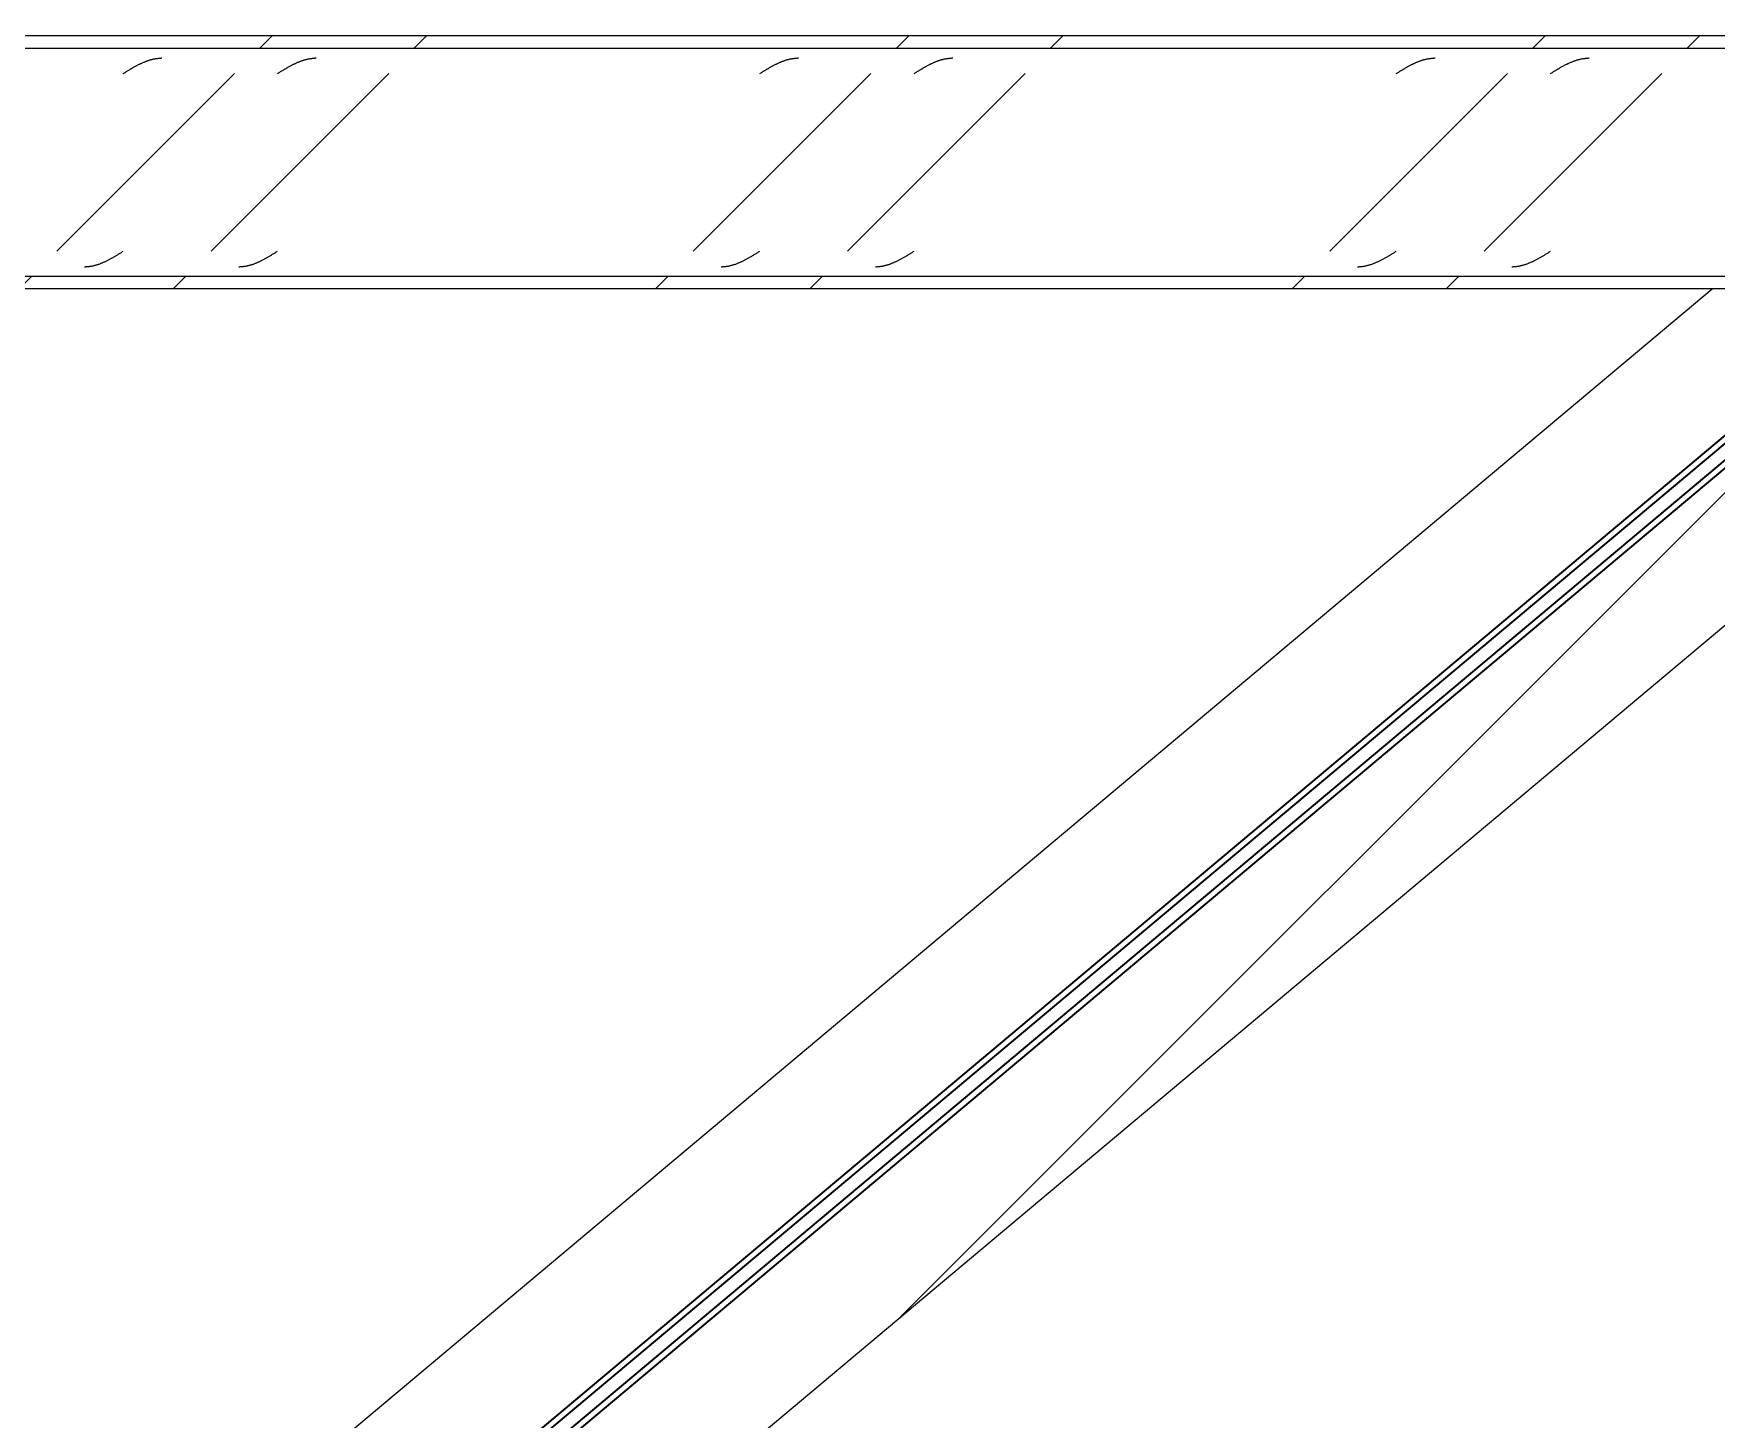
# Model space of a CAD drawing. Header units: centimetres. Extents: x -6741 to 14818, y -293 to 1595.
# Drawn here: x 814.4 to 947.4, y 269.5 to 379 of the extents above; entities that cross this region are included whole.
import ezdxf

# ---------------------------------------------------------------- set-up
doc = ezdxf.new("R2010")
doc.units = ezdxf.units.CM
doc.layers.add('S-BEAM', color=7, linetype='Continuous', lineweight=9)
pattern_1 = [(45, (152.695, 0), (-25.14472, 25.14472), []), (45, (152.695, 38.1), (-25.14472, 25.14472), [])]

# ---------------------------------------------------------------- blocks, each defined once
blk = doc.blocks.new('FP_11-Elevación Eje 7')
at = {"layer": 'S-BEAM', "color": 9, "true_color": 0xc0c0c0}
for p, q in [((-6633.67, 361.6), (-6633.62, 361.63)), ((-6633.62, 361.63), (-6633.57, 361.66)), ((-6633.57, 361.66), (-6633.52, 361.69)), ((-6633.52, 361.69), (-6633.48, 361.72)), ((-6633.48, 361.72), (-6633.43, 361.75)), ((-6633.43, 361.75), (-6633.38, 361.78)), ((-6633.38, 361.78), (-6633.33, 361.81)), ((-6633.33, 361.81), (-6633.28, 361.84)), ((-6621.48, 361.6), (-6621.43, 361.63)), ((-6621.43, 361.63), (-6621.38, 361.66)), ((-6621.38, 361.66), (-6621.34, 361.69)), ((-6621.34, 361.69), (-6621.29, 361.72)), ((-6621.29, 361.72), (-6621.24, 361.75)), ((-6621.24, 361.75), (-6621.19, 361.78)), ((-6621.19, 361.78), (-6621.14, 361.81)), ((-6621.14, 361.81), (-6621.09, 361.84)), ((-6583.38, 361.6), (-6583.33, 361.63)), ((-6583.33, 361.63), (-6583.28, 361.66)), ((-6583.28, 361.66), (-6583.24, 361.69)), ((-6583.24, 361.69), (-6583.19, 361.72)), ((-6583.19, 361.72), (-6583.14, 361.75)), ((-6583.14, 361.75), (-6583.09, 361.78)), ((-6583.09, 361.78), (-6583.04, 361.81)), ((-6583.04, 361.81), (-6582.99, 361.84)), ((-6571.19, 361.6), (-6571.14, 361.63)), ((-6571.14, 361.63), (-6571.09, 361.66)), ((-6571.09, 361.66), (-6571.05, 361.69)), ((-6571.05, 361.69), (-6571, 361.72)), ((-6571, 361.72), (-6570.95, 361.75)), ((-6570.95, 361.75), (-6570.9, 361.78)), ((-6570.9, 361.78), (-6570.85, 361.81)), ((-6570.85, 361.81), (-6570.8, 361.84)), ((-6533.09, 361.6), (-6533.04, 361.63)), ((-6533.04, 361.63), (-6532.99, 361.66)), ((-6532.99, 361.66), (-6532.95, 361.69)), ((-6532.95, 361.69), (-6532.9, 361.72)), ((-6532.9, 361.72), (-6532.85, 361.75)), ((-6532.85, 361.75), (-6532.8, 361.78)), ((-6532.8, 361.78), (-6532.75, 361.81)), ((-6532.75, 361.81), (-6532.7, 361.84)), ((-6520.9, 361.6), (-6520.85, 361.63)), ((-6520.85, 361.63), (-6520.81, 361.66)), ((-6520.81, 361.66), (-6520.76, 361.69)), ((-6520.76, 361.69), (-6520.71, 361.72)), ((-6520.71, 361.72), (-6520.66, 361.75)), ((-6520.66, 361.75), (-6520.61, 361.78)), ((-6520.61, 361.78), (-6520.56, 361.81)), ((-6520.56, 361.81), (-6520.51, 361.84)), ((-6636.34, 360.61), (-6636.29, 360.61)), ((-6636.29, 360.61), (-6636.25, 360.61)), ((-6636.25, 360.61), (-6636.2, 360.62)), ((-6636.2, 360.62), (-6636.15, 360.62)), ((-6636.15, 360.62), (-6636.1, 360.62)), ((-6636.1, 360.62), (-6636.05, 360.63)), ((-6636.05, 360.63), (-6636, 360.63)), ((-6636, 360.63), (-6635.95, 360.64)), ((-6635.95, 360.64), (-6635.91, 360.65)), ((-6635.91, 360.65), (-6635.86, 360.65)), ((-6635.86, 360.65), (-6635.81, 360.66)), ((-6635.81, 360.66), (-6635.76, 360.67)), ((-6635.76, 360.67), (-6635.71, 360.68)), ((-6635.71, 360.68), (-6635.66, 360.69)), ((-6635.66, 360.69), (-6635.61, 360.7)), ((-6635.61, 360.7), (-6635.57, 360.72)), ((-6635.57, 360.72), (-6635.52, 360.73)), ((-6635.52, 360.73), (-6635.47, 360.74)), ((-6635.47, 360.74), (-6635.42, 360.76)), ((-6635.42, 360.76), (-6635.37, 360.77)), ((-6635.37, 360.77), (-6635.32, 360.79)), ((-6635.32, 360.79), (-6635.27, 360.8)), ((-6635.27, 360.8), (-6635.23, 360.82)), ((-6635.23, 360.82), (-6635.18, 360.83)), ((-6635.18, 360.83), (-6635.13, 360.85)), ((-6635.13, 360.85), (-6635.08, 360.87)), ((-6635.08, 360.87), (-6635.03, 360.89)), ((-6635.03, 360.89), (-6634.98, 360.91)), ((-6634.98, 360.91), (-6634.93, 360.93)), ((-6634.93, 360.93), (-6634.89, 360.95)), ((-6634.89, 360.95), (-6634.84, 360.97)), ((-6634.84, 360.97), (-6634.79, 360.99)), ((-6634.79, 360.99), (-6634.74, 361.01)), ((-6634.74, 361.01), (-6634.69, 361.04)), ((-6634.69, 361.04), (-6634.64, 361.06)), ((-6634.64, 361.06), (-6634.59, 361.08)), ((-6634.59, 361.08), (-6634.55, 361.11)), ((-6634.55, 361.11), (-6634.5, 361.13)), ((-6634.5, 361.13), (-6634.45, 361.16)), ((-6634.45, 361.16), (-6634.4, 361.18)), ((-6634.4, 361.18), (-6634.35, 361.21)), ((-6634.35, 361.21), (-6634.3, 361.23)), ((-6634.3, 361.23), (-6634.25, 361.26)), ((-6634.25, 361.26), (-6634.21, 361.29)), ((-6634.21, 361.29), (-6634.16, 361.31)), ((-6634.16, 361.31), (-6634.11, 361.34)), ((-6634.11, 361.34), (-6634.06, 361.37)), ((-6634.06, 361.37), (-6634.01, 361.4)), ((-6634.01, 361.4), (-6633.96, 361.42)), ((-6633.96, 361.42), (-6633.91, 361.45)), ((-6633.91, 361.45), (-6633.87, 361.48)), ((-6633.87, 361.48), (-6633.82, 361.51)), ((-6633.82, 361.51), (-6633.77, 361.54)), ((-6633.77, 361.54), (-6633.72, 361.57)), ((-6633.72, 361.57), (-6633.67, 361.6)), ((-6624.15, 360.61), (-6624.11, 360.61)), ((-6624.11, 360.61), (-6624.06, 360.61)), ((-6624.06, 360.61), (-6624.01, 360.62)), ((-6624.01, 360.62), (-6623.96, 360.62)), ((-6623.96, 360.62), (-6623.91, 360.62)), ((-6623.91, 360.62), (-6623.86, 360.63)), ((-6623.86, 360.63), (-6623.81, 360.63)), ((-6623.81, 360.63), (-6623.77, 360.64)), ((-6623.77, 360.64), (-6623.72, 360.65)), ((-6623.72, 360.65), (-6623.67, 360.65)), ((-6623.67, 360.65), (-6623.62, 360.66)), ((-6623.62, 360.66), (-6623.57, 360.67)), ((-6623.57, 360.67), (-6623.52, 360.68)), ((-6623.52, 360.68), (-6623.47, 360.69)), ((-6623.47, 360.69), (-6623.43, 360.7)), ((-6623.43, 360.7), (-6623.38, 360.72)), ((-6623.38, 360.72), (-6623.33, 360.73)), ((-6623.33, 360.73), (-6623.28, 360.74)), ((-6623.28, 360.74), (-6623.23, 360.76)), ((-6623.23, 360.76), (-6623.18, 360.77)), ((-6623.18, 360.77), (-6623.13, 360.79)), ((-6623.13, 360.79), (-6623.08, 360.8)), ((-6623.08, 360.8), (-6623.04, 360.82)), ((-6623.04, 360.82), (-6622.99, 360.83)), ((-6622.99, 360.83), (-6622.94, 360.85)), ((-6622.94, 360.85), (-6622.89, 360.87)), ((-6622.89, 360.87), (-6622.84, 360.89)), ((-6622.84, 360.89), (-6622.79, 360.91)), ((-6622.79, 360.91), (-6622.74, 360.93)), ((-6622.74, 360.93), (-6622.7, 360.95)), ((-6622.7, 360.95), (-6622.65, 360.97)), ((-6622.65, 360.97), (-6622.6, 360.99)), ((-6622.6, 360.99), (-6622.55, 361.01)), ((-6622.55, 361.01), (-6622.5, 361.04)), ((-6622.5, 361.04), (-6622.45, 361.06)), ((-6622.45, 361.06), (-6622.4, 361.08)), ((-6622.4, 361.08), (-6622.36, 361.11)), ((-6622.36, 361.11), (-6622.31, 361.13)), ((-6622.31, 361.13), (-6622.26, 361.16)), ((-6622.26, 361.16), (-6622.21, 361.18)), ((-6622.21, 361.18), (-6622.16, 361.21)), ((-6622.16, 361.21), (-6622.11, 361.23)), ((-6622.11, 361.23), (-6622.06, 361.26)), ((-6622.06, 361.26), (-6622.02, 361.29)), ((-6622.02, 361.29), (-6621.97, 361.31)), ((-6621.97, 361.31), (-6621.92, 361.34)), ((-6621.92, 361.34), (-6621.87, 361.37)), ((-6621.87, 361.37), (-6621.82, 361.4)), ((-6621.82, 361.4), (-6621.77, 361.42)), ((-6621.77, 361.42), (-6621.72, 361.45)), ((-6621.72, 361.45), (-6621.68, 361.48)), ((-6621.68, 361.48), (-6621.63, 361.51)), ((-6621.63, 361.51), (-6621.58, 361.54)), ((-6621.58, 361.54), (-6621.53, 361.57)), ((-6621.53, 361.57), (-6621.48, 361.6)), ((-6586.05, 360.61), (-6586.01, 360.61)), ((-6586.01, 360.61), (-6585.96, 360.61)), ((-6585.96, 360.61), (-6585.91, 360.62)), ((-6585.91, 360.62), (-6585.86, 360.62)), ((-6585.86, 360.62), (-6585.81, 360.62)), ((-6585.81, 360.62), (-6585.76, 360.63)), ((-6585.76, 360.63), (-6585.71, 360.63)), ((-6585.71, 360.63), (-6585.67, 360.64)), ((-6585.67, 360.64), (-6585.62, 360.65)), ((-6585.62, 360.65), (-6585.57, 360.65)), ((-6585.57, 360.65), (-6585.52, 360.66)), ((-6585.52, 360.66), (-6585.47, 360.67)), ((-6585.47, 360.67), (-6585.42, 360.68)), ((-6585.42, 360.68), (-6585.37, 360.69)), ((-6585.37, 360.69), (-6585.33, 360.7)), ((-6585.33, 360.7), (-6585.28, 360.72)), ((-6585.28, 360.72), (-6585.23, 360.73)), ((-6585.23, 360.73), (-6585.18, 360.74)), ((-6585.18, 360.74), (-6585.13, 360.76)), ((-6585.13, 360.76), (-6585.08, 360.77)), ((-6585.08, 360.77), (-6585.03, 360.79)), ((-6585.03, 360.79), (-6584.98, 360.8)), ((-6584.98, 360.8), (-6584.94, 360.82)), ((-6584.94, 360.82), (-6584.89, 360.83)), ((-6584.89, 360.83), (-6584.84, 360.85)), ((-6584.84, 360.85), (-6584.79, 360.87)), ((-6584.79, 360.87), (-6584.74, 360.89)), ((-6584.74, 360.89), (-6584.69, 360.91)), ((-6584.69, 360.91), (-6584.64, 360.93)), ((-6584.64, 360.93), (-6584.6, 360.95)), ((-6584.6, 360.95), (-6584.55, 360.97)), ((-6584.55, 360.97), (-6584.5, 360.99)), ((-6584.5, 360.99), (-6584.45, 361.01)), ((-6584.45, 361.01), (-6584.4, 361.04)), ((-6584.4, 361.04), (-6584.35, 361.06)), ((-6584.35, 361.06), (-6584.3, 361.08)), ((-6584.3, 361.08), (-6584.26, 361.11)), ((-6584.26, 361.11), (-6584.21, 361.13)), ((-6584.21, 361.13), (-6584.16, 361.16)), ((-6584.16, 361.16), (-6584.11, 361.18)), ((-6584.11, 361.18), (-6584.06, 361.21)), ((-6584.06, 361.21), (-6584.01, 361.23)), ((-6584.01, 361.23), (-6583.96, 361.26)), ((-6583.96, 361.26), (-6583.92, 361.29)), ((-6583.92, 361.29), (-6583.87, 361.31)), ((-6583.87, 361.31), (-6583.82, 361.34)), ((-6583.82, 361.34), (-6583.77, 361.37)), ((-6583.77, 361.37), (-6583.72, 361.4)), ((-6583.72, 361.4), (-6583.67, 361.42)), ((-6583.67, 361.42), (-6583.62, 361.45)), ((-6583.62, 361.45), (-6583.58, 361.48)), ((-6583.58, 361.48), (-6583.53, 361.51)), ((-6583.53, 361.51), (-6583.48, 361.54)), ((-6583.48, 361.54), (-6583.43, 361.57)), ((-6583.43, 361.57), (-6583.38, 361.6)), ((-6573.86, 360.61), (-6573.82, 360.61)), ((-6573.82, 360.61), (-6573.77, 360.61)), ((-6573.77, 360.61), (-6573.72, 360.62)), ((-6573.72, 360.62), (-6573.67, 360.62)), ((-6573.67, 360.62), (-6573.62, 360.62)), ((-6573.62, 360.62), (-6573.57, 360.63)), ((-6573.57, 360.63), (-6573.52, 360.63)), ((-6573.52, 360.63), (-6573.48, 360.64)), ((-6573.48, 360.64), (-6573.43, 360.65)), ((-6573.43, 360.65), (-6573.38, 360.65)), ((-6573.38, 360.65), (-6573.33, 360.66)), ((-6573.33, 360.66), (-6573.28, 360.67)), ((-6573.28, 360.67), (-6573.23, 360.68)), ((-6573.23, 360.68), (-6573.18, 360.69)), ((-6573.18, 360.69), (-6573.14, 360.7)), ((-6573.14, 360.7), (-6573.09, 360.72)), ((-6573.09, 360.72), (-6573.04, 360.73)), ((-6573.04, 360.73), (-6572.99, 360.74)), ((-6572.99, 360.74), (-6572.94, 360.76)), ((-6572.94, 360.76), (-6572.89, 360.77)), ((-6572.89, 360.77), (-6572.84, 360.79)), ((-6572.84, 360.79), (-6572.8, 360.8)), ((-6572.8, 360.8), (-6572.75, 360.82)), ((-6572.75, 360.82), (-6572.7, 360.83)), ((-6572.7, 360.83), (-6572.65, 360.85)), ((-6572.65, 360.85), (-6572.6, 360.87)), ((-6572.6, 360.87), (-6572.55, 360.89)), ((-6572.55, 360.89), (-6572.5, 360.91)), ((-6572.5, 360.91), (-6572.46, 360.93)), ((-6572.46, 360.93), (-6572.41, 360.95)), ((-6572.41, 360.95), (-6572.36, 360.97)), ((-6572.36, 360.97), (-6572.31, 360.99)), ((-6572.31, 360.99), (-6572.26, 361.01)), ((-6572.26, 361.01), (-6572.21, 361.04)), ((-6572.21, 361.04), (-6572.16, 361.06)), ((-6572.16, 361.06), (-6572.12, 361.08)), ((-6572.12, 361.08), (-6572.07, 361.11)), ((-6572.07, 361.11), (-6572.02, 361.13)), ((-6572.02, 361.13), (-6571.97, 361.16)), ((-6571.97, 361.16), (-6571.92, 361.18)), ((-6571.92, 361.18), (-6571.87, 361.21)), ((-6571.87, 361.21), (-6571.82, 361.23)), ((-6571.82, 361.23), (-6571.77, 361.26)), ((-6571.77, 361.26), (-6571.73, 361.29)), ((-6571.73, 361.29), (-6571.68, 361.31)), ((-6571.68, 361.31), (-6571.63, 361.34)), ((-6571.63, 361.34), (-6571.58, 361.37)), ((-6571.58, 361.37), (-6571.53, 361.4)), ((-6571.53, 361.4), (-6571.48, 361.42)), ((-6571.48, 361.42), (-6571.43, 361.45)), ((-6571.43, 361.45), (-6571.39, 361.48)), ((-6571.39, 361.48), (-6571.34, 361.51)), ((-6571.34, 361.51), (-6571.29, 361.54)), ((-6571.29, 361.54), (-6571.24, 361.57)), ((-6571.24, 361.57), (-6571.19, 361.6)), ((-6535.76, 360.61), (-6535.72, 360.61)), ((-6535.72, 360.61), (-6535.67, 360.61)), ((-6535.67, 360.61), (-6535.62, 360.62)), ((-6535.62, 360.62), (-6535.57, 360.62)), ((-6535.57, 360.62), (-6535.52, 360.62)), ((-6535.52, 360.62), (-6535.47, 360.63)), ((-6535.47, 360.63), (-6535.42, 360.63)), ((-6535.42, 360.63), (-6535.38, 360.64)), ((-6535.38, 360.64), (-6535.33, 360.65)), ((-6535.33, 360.65), (-6535.28, 360.65)), ((-6535.28, 360.65), (-6535.23, 360.66)), ((-6535.23, 360.66), (-6535.18, 360.67)), ((-6535.18, 360.67), (-6535.13, 360.68)), ((-6535.13, 360.68), (-6535.08, 360.69)), ((-6535.08, 360.69), (-6535.04, 360.7)), ((-6535.04, 360.7), (-6534.99, 360.72)), ((-6534.99, 360.72), (-6534.94, 360.73)), ((-6534.94, 360.73), (-6534.89, 360.74)), ((-6534.89, 360.74), (-6534.84, 360.76)), ((-6534.84, 360.76), (-6534.79, 360.77)), ((-6534.79, 360.77), (-6534.74, 360.79)), ((-6534.74, 360.79), (-6534.7, 360.8)), ((-6534.7, 360.8), (-6534.65, 360.82)), ((-6534.65, 360.82), (-6534.6, 360.83)), ((-6534.6, 360.83), (-6534.55, 360.85)), ((-6534.55, 360.85), (-6534.5, 360.87)), ((-6534.5, 360.87), (-6534.45, 360.89)), ((-6534.45, 360.89), (-6534.4, 360.91)), ((-6534.4, 360.91), (-6534.36, 360.93)), ((-6534.36, 360.93), (-6534.31, 360.95)), ((-6534.31, 360.95), (-6534.26, 360.97)), ((-6534.26, 360.97), (-6534.21, 360.99)), ((-6534.21, 360.99), (-6534.16, 361.01)), ((-6534.16, 361.01), (-6534.11, 361.04)), ((-6534.11, 361.04), (-6534.06, 361.06)), ((-6534.06, 361.06), (-6534.02, 361.08)), ((-6534.02, 361.08), (-6533.97, 361.11)), ((-6533.97, 361.11), (-6533.92, 361.13)), ((-6533.92, 361.13), (-6533.87, 361.16)), ((-6533.87, 361.16), (-6533.82, 361.18)), ((-6533.82, 361.18), (-6533.77, 361.21)), ((-6533.77, 361.21), (-6533.72, 361.23)), ((-6533.72, 361.23), (-6533.67, 361.26)), ((-6533.67, 361.26), (-6533.63, 361.29)), ((-6533.63, 361.29), (-6533.58, 361.31)), ((-6533.58, 361.31), (-6533.53, 361.34)), ((-6533.53, 361.34), (-6533.48, 361.37)), ((-6533.48, 361.37), (-6533.43, 361.4)), ((-6533.43, 361.4), (-6533.38, 361.42)), ((-6533.38, 361.42), (-6533.33, 361.45)), ((-6533.33, 361.45), (-6533.29, 361.48)), ((-6533.29, 361.48), (-6533.24, 361.51)), ((-6533.24, 361.51), (-6533.19, 361.54)), ((-6533.19, 361.54), (-6533.14, 361.57)), ((-6533.14, 361.57), (-6533.09, 361.6)), ((-6523.58, 360.61), (-6523.53, 360.61)), ((-6523.53, 360.61), (-6523.48, 360.61)), ((-6523.48, 360.61), (-6523.43, 360.62)), ((-6523.43, 360.62), (-6523.38, 360.62)), ((-6523.38, 360.62), (-6523.33, 360.62)), ((-6523.33, 360.62), (-6523.28, 360.63)), ((-6523.28, 360.63), (-6523.23, 360.63)), ((-6523.23, 360.63), (-6523.19, 360.64)), ((-6523.19, 360.64), (-6523.14, 360.65)), ((-6523.14, 360.65), (-6523.09, 360.65)), ((-6523.09, 360.65), (-6523.04, 360.66)), ((-6523.04, 360.66), (-6522.99, 360.67)), ((-6522.99, 360.67), (-6522.94, 360.68)), ((-6522.94, 360.68), (-6522.89, 360.69)), ((-6522.89, 360.69), (-6522.85, 360.7)), ((-6522.85, 360.7), (-6522.8, 360.72)), ((-6522.8, 360.72), (-6522.75, 360.73)), ((-6522.75, 360.73), (-6522.7, 360.74)), ((-6522.7, 360.74), (-6522.65, 360.76)), ((-6522.65, 360.76), (-6522.6, 360.77)), ((-6522.6, 360.77), (-6522.55, 360.79)), ((-6522.55, 360.79), (-6522.51, 360.8)), ((-6522.51, 360.8), (-6522.46, 360.82)), ((-6522.46, 360.82), (-6522.41, 360.83)), ((-6522.41, 360.83), (-6522.36, 360.85)), ((-6522.36, 360.85), (-6522.31, 360.87)), ((-6522.31, 360.87), (-6522.26, 360.89)), ((-6522.26, 360.89), (-6522.21, 360.91)), ((-6522.21, 360.91), (-6522.17, 360.93)), ((-6522.17, 360.93), (-6522.12, 360.95)), ((-6522.12, 360.95), (-6522.07, 360.97)), ((-6522.07, 360.97), (-6522.02, 360.99)), ((-6522.02, 360.99), (-6521.97, 361.01)), ((-6521.97, 361.01), (-6521.92, 361.04)), ((-6521.92, 361.04), (-6521.87, 361.06)), ((-6521.87, 361.06), (-6521.83, 361.08)), ((-6521.83, 361.08), (-6521.78, 361.11)), ((-6521.78, 361.11), (-6521.73, 361.13)), ((-6521.73, 361.13), (-6521.68, 361.16)), ((-6521.68, 361.16), (-6521.63, 361.18)), ((-6521.63, 361.18), (-6521.58, 361.21)), ((-6521.58, 361.21), (-6521.53, 361.23)), ((-6521.53, 361.23), (-6521.49, 361.26)), ((-6521.49, 361.26), (-6521.44, 361.29)), ((-6521.44, 361.29), (-6521.39, 361.31)), ((-6521.39, 361.31), (-6521.34, 361.34)), ((-6521.34, 361.34), (-6521.29, 361.37)), ((-6521.29, 361.37), (-6521.24, 361.4)), ((-6521.24, 361.4), (-6521.19, 361.42)), ((-6521.19, 361.42), (-6521.15, 361.45)), ((-6521.15, 361.45), (-6521.1, 361.48)), ((-6521.1, 361.48), (-6521.05, 361.51)), ((-6521.05, 361.51), (-6521, 361.54)), ((-6521, 361.54), (-6520.95, 361.57)), ((-6520.95, 361.57), (-6520.9, 361.6))]:
    blk.add_line(p, q, dxfattribs=at)
blk = doc.blocks.new('FP_12-Elevación Eje 7')
at = {"layer": 'S-BEAM', "color": 9, "true_color": 0xc0c0c0}
for p, q in [((-6632.7, 376.24), (-6632.65, 376.26)), ((-6632.65, 376.26), (-6632.6, 376.29)), ((-6632.6, 376.29), (-6632.55, 376.32)), ((-6632.55, 376.32), (-6632.5, 376.35)), ((-6632.5, 376.35), (-6632.46, 376.38)), ((-6632.46, 376.38), (-6632.41, 376.4)), ((-6632.41, 376.4), (-6632.36, 376.43)), ((-6632.36, 376.43), (-6632.31, 376.46)), ((-6632.31, 376.46), (-6632.26, 376.48)), ((-6632.26, 376.48), (-6632.21, 376.51)), ((-6632.21, 376.51), (-6632.16, 376.54)), ((-6632.16, 376.54), (-6632.12, 376.56)), ((-6632.12, 376.56), (-6632.07, 376.59)), ((-6632.07, 376.59), (-6632.02, 376.61)), ((-6632.02, 376.61), (-6631.97, 376.63)), ((-6631.97, 376.63), (-6631.92, 376.66)), ((-6631.92, 376.66), (-6631.87, 376.68)), ((-6631.87, 376.68), (-6631.82, 376.7)), ((-6631.82, 376.7), (-6631.77, 376.73)), ((-6631.77, 376.73), (-6631.73, 376.75)), ((-6631.73, 376.75), (-6631.68, 376.77)), ((-6631.68, 376.77), (-6631.63, 376.79)), ((-6631.63, 376.79), (-6631.58, 376.81)), ((-6631.58, 376.81), (-6631.53, 376.83)), ((-6631.53, 376.83), (-6631.48, 376.85)), ((-6631.48, 376.85), (-6631.43, 376.87)), ((-6631.43, 376.87), (-6631.39, 376.88)), ((-6631.39, 376.88), (-6631.34, 376.9)), ((-6631.34, 376.9), (-6631.29, 376.92)), ((-6631.29, 376.92), (-6631.24, 376.93)), ((-6631.24, 376.93), (-6631.19, 376.95)), ((-6631.19, 376.95), (-6631.14, 376.96)), ((-6631.14, 376.96), (-6631.09, 376.98)), ((-6631.09, 376.98), (-6631.05, 376.99)), ((-6631.05, 376.99), (-6631, 377)), ((-6631, 377), (-6630.95, 377.01)), ((-6630.95, 377.01), (-6630.9, 377.03)), ((-6630.9, 377.03), (-6630.85, 377.04)), ((-6630.85, 377.04), (-6630.8, 377.05)), ((-6630.8, 377.05), (-6630.75, 377.05)), ((-6630.75, 377.05), (-6630.71, 377.06)), ((-6630.71, 377.06), (-6630.66, 377.07)), ((-6630.66, 377.07), (-6630.61, 377.08)), ((-6630.61, 377.08), (-6630.56, 377.08)), ((-6630.56, 377.08), (-6630.51, 377.09)), ((-6630.51, 377.09), (-6630.46, 377.09)), ((-6630.46, 377.09), (-6630.41, 377.1)), ((-6630.41, 377.1), (-6630.37, 377.1)), ((-6630.37, 377.1), (-6630.32, 377.1)), ((-6630.32, 377.1), (-6630.27, 377.11)), ((-6630.27, 377.11), (-6630.22, 377.11)), ((-6620.51, 376.24), (-6620.46, 376.26)), ((-6620.46, 376.26), (-6620.41, 376.29)), ((-6620.41, 376.29), (-6620.36, 376.32)), ((-6620.36, 376.32), (-6620.31, 376.35)), ((-6620.31, 376.35), (-6620.27, 376.38)), ((-6620.27, 376.38), (-6620.22, 376.4)), ((-6620.22, 376.4), (-6620.17, 376.43)), ((-6620.17, 376.43), (-6620.12, 376.46)), ((-6620.12, 376.46), (-6620.07, 376.48)), ((-6620.07, 376.48), (-6620.02, 376.51)), ((-6620.02, 376.51), (-6619.97, 376.54)), ((-6619.97, 376.54), (-6619.93, 376.56)), ((-6619.93, 376.56), (-6619.88, 376.59)), ((-6619.88, 376.59), (-6619.83, 376.61)), ((-6619.83, 376.61), (-6619.78, 376.63)), ((-6619.78, 376.63), (-6619.73, 376.66)), ((-6619.73, 376.66), (-6619.68, 376.68)), ((-6619.68, 376.68), (-6619.63, 376.7)), ((-6619.63, 376.7), (-6619.59, 376.73)), ((-6619.59, 376.73), (-6619.54, 376.75)), ((-6619.54, 376.75), (-6619.49, 376.77)), ((-6619.49, 376.77), (-6619.44, 376.79)), ((-6619.44, 376.79), (-6619.39, 376.81)), ((-6619.39, 376.81), (-6619.34, 376.83)), ((-6619.34, 376.83), (-6619.29, 376.85)), ((-6619.29, 376.85), (-6619.25, 376.87)), ((-6619.25, 376.87), (-6619.2, 376.88)), ((-6619.2, 376.88), (-6619.15, 376.9)), ((-6619.15, 376.9), (-6619.1, 376.92)), ((-6619.1, 376.92), (-6619.05, 376.93)), ((-6619.05, 376.93), (-6619, 376.95)), ((-6619, 376.95), (-6618.95, 376.96)), ((-6618.95, 376.96), (-6618.91, 376.98)), ((-6618.91, 376.98), (-6618.86, 376.99)), ((-6618.86, 376.99), (-6618.81, 377)), ((-6618.81, 377), (-6618.76, 377.01)), ((-6618.76, 377.01), (-6618.71, 377.03)), ((-6618.71, 377.03), (-6618.66, 377.04)), ((-6618.66, 377.04), (-6618.61, 377.05)), ((-6618.61, 377.05), (-6618.56, 377.05)), ((-6618.56, 377.05), (-6618.52, 377.06)), ((-6618.52, 377.06), (-6618.47, 377.07)), ((-6618.47, 377.07), (-6618.42, 377.08)), ((-6618.42, 377.08), (-6618.37, 377.08)), ((-6618.37, 377.08), (-6618.32, 377.09)), ((-6618.32, 377.09), (-6618.27, 377.09)), ((-6618.27, 377.09), (-6618.22, 377.1)), ((-6618.22, 377.1), (-6618.18, 377.1)), ((-6618.18, 377.1), (-6618.13, 377.1)), ((-6618.13, 377.1), (-6618.08, 377.11)), ((-6618.08, 377.11), (-6618.03, 377.11)), ((-6582.41, 376.24), (-6582.36, 376.26)), ((-6582.36, 376.26), (-6582.31, 376.29)), ((-6582.31, 376.29), (-6582.26, 376.32)), ((-6582.26, 376.32), (-6582.21, 376.35)), ((-6582.21, 376.35), (-6582.17, 376.38)), ((-6582.17, 376.38), (-6582.12, 376.4)), ((-6582.12, 376.4), (-6582.07, 376.43)), ((-6582.07, 376.43), (-6582.02, 376.46)), ((-6582.02, 376.46), (-6581.97, 376.48)), ((-6581.97, 376.48), (-6581.92, 376.51)), ((-6581.92, 376.51), (-6581.87, 376.54)), ((-6581.87, 376.54), (-6581.83, 376.56)), ((-6581.83, 376.56), (-6581.78, 376.59)), ((-6581.78, 376.59), (-6581.73, 376.61)), ((-6581.73, 376.61), (-6581.68, 376.63)), ((-6581.68, 376.63), (-6581.63, 376.66)), ((-6581.63, 376.66), (-6581.58, 376.68)), ((-6581.58, 376.68), (-6581.53, 376.7)), ((-6581.53, 376.7), (-6581.49, 376.73)), ((-6581.49, 376.73), (-6581.44, 376.75)), ((-6581.44, 376.75), (-6581.39, 376.77)), ((-6581.39, 376.77), (-6581.34, 376.79)), ((-6581.34, 376.79), (-6581.29, 376.81)), ((-6581.29, 376.81), (-6581.24, 376.83)), ((-6581.24, 376.83), (-6581.19, 376.85)), ((-6581.19, 376.85), (-6581.15, 376.87)), ((-6581.15, 376.87), (-6581.1, 376.88)), ((-6581.1, 376.88), (-6581.05, 376.9)), ((-6581.05, 376.9), (-6581, 376.92)), ((-6581, 376.92), (-6580.95, 376.93)), ((-6580.95, 376.93), (-6580.9, 376.95)), ((-6580.9, 376.95), (-6580.85, 376.96)), ((-6580.85, 376.96), (-6580.81, 376.98)), ((-6580.81, 376.98), (-6580.76, 376.99)), ((-6580.76, 376.99), (-6580.71, 377)), ((-6580.71, 377), (-6580.66, 377.01)), ((-6580.66, 377.01), (-6580.61, 377.03)), ((-6580.61, 377.03), (-6580.56, 377.04)), ((-6580.56, 377.04), (-6580.51, 377.05)), ((-6580.51, 377.05), (-6580.46, 377.05)), ((-6580.46, 377.05), (-6580.42, 377.06)), ((-6580.42, 377.06), (-6580.37, 377.07)), ((-6580.37, 377.07), (-6580.32, 377.08)), ((-6580.32, 377.08), (-6580.27, 377.08)), ((-6580.27, 377.08), (-6580.22, 377.09)), ((-6580.22, 377.09), (-6580.17, 377.09)), ((-6580.17, 377.09), (-6580.12, 377.1)), ((-6580.12, 377.1), (-6580.08, 377.1)), ((-6580.08, 377.1), (-6580.03, 377.1)), ((-6580.03, 377.1), (-6579.98, 377.11)), ((-6579.98, 377.11), (-6579.93, 377.11)), ((-6570.22, 376.24), (-6570.17, 376.26)), ((-6570.17, 376.26), (-6570.12, 376.29)), ((-6570.12, 376.29), (-6570.07, 376.32)), ((-6570.07, 376.32), (-6570.02, 376.35)), ((-6570.02, 376.35), (-6569.98, 376.38)), ((-6569.98, 376.38), (-6569.93, 376.4)), ((-6569.93, 376.4), (-6569.88, 376.43)), ((-6569.88, 376.43), (-6569.83, 376.46)), ((-6569.83, 376.46), (-6569.78, 376.48)), ((-6569.78, 376.48), (-6569.73, 376.51)), ((-6569.73, 376.51), (-6569.68, 376.54)), ((-6569.68, 376.54), (-6569.64, 376.56)), ((-6569.64, 376.56), (-6569.59, 376.59)), ((-6569.59, 376.59), (-6569.54, 376.61)), ((-6569.54, 376.61), (-6569.49, 376.63)), ((-6569.49, 376.63), (-6569.44, 376.66)), ((-6569.44, 376.66), (-6569.39, 376.68)), ((-6569.39, 376.68), (-6569.34, 376.7)), ((-6569.34, 376.7), (-6569.3, 376.73)), ((-6569.3, 376.73), (-6569.25, 376.75)), ((-6569.25, 376.75), (-6569.2, 376.77)), ((-6569.2, 376.77), (-6569.15, 376.79)), ((-6569.15, 376.79), (-6569.1, 376.81)), ((-6569.1, 376.81), (-6569.05, 376.83)), ((-6569.05, 376.83), (-6569, 376.85)), ((-6569, 376.85), (-6568.96, 376.87)), ((-6568.96, 376.87), (-6568.91, 376.88)), ((-6568.91, 376.88), (-6568.86, 376.9)), ((-6568.86, 376.9), (-6568.81, 376.92)), ((-6568.81, 376.92), (-6568.76, 376.93)), ((-6568.76, 376.93), (-6568.71, 376.95)), ((-6568.71, 376.95), (-6568.66, 376.96)), ((-6568.66, 376.96), (-6568.62, 376.98)), ((-6568.62, 376.98), (-6568.57, 376.99)), ((-6568.57, 376.99), (-6568.52, 377)), ((-6568.52, 377), (-6568.47, 377.01)), ((-6568.47, 377.01), (-6568.42, 377.03)), ((-6568.42, 377.03), (-6568.37, 377.04)), ((-6568.37, 377.04), (-6568.32, 377.05)), ((-6568.32, 377.05), (-6568.28, 377.05)), ((-6568.28, 377.05), (-6568.23, 377.06)), ((-6568.23, 377.06), (-6568.18, 377.07)), ((-6568.18, 377.07), (-6568.13, 377.08)), ((-6568.13, 377.08), (-6568.08, 377.08)), ((-6568.08, 377.08), (-6568.03, 377.09)), ((-6568.03, 377.09), (-6567.98, 377.09)), ((-6567.98, 377.09), (-6567.94, 377.1)), ((-6567.94, 377.1), (-6567.89, 377.1)), ((-6567.89, 377.1), (-6567.84, 377.1)), ((-6567.84, 377.1), (-6567.79, 377.11)), ((-6567.79, 377.11), (-6567.74, 377.11)), ((-6532.12, 376.24), (-6532.07, 376.26)), ((-6532.07, 376.26), (-6532.02, 376.29)), ((-6532.02, 376.29), (-6531.97, 376.32)), ((-6531.97, 376.32), (-6531.92, 376.35)), ((-6531.92, 376.35), (-6531.88, 376.38)), ((-6531.88, 376.38), (-6531.83, 376.4)), ((-6531.83, 376.4), (-6531.78, 376.43)), ((-6531.78, 376.43), (-6531.73, 376.46)), ((-6531.73, 376.46), (-6531.68, 376.48)), ((-6531.68, 376.48), (-6531.63, 376.51)), ((-6531.63, 376.51), (-6531.58, 376.54)), ((-6531.58, 376.54), (-6531.54, 376.56)), ((-6531.54, 376.56), (-6531.49, 376.59)), ((-6531.49, 376.59), (-6531.44, 376.61)), ((-6531.44, 376.61), (-6531.39, 376.63)), ((-6531.39, 376.63), (-6531.34, 376.66)), ((-6531.34, 376.66), (-6531.29, 376.68)), ((-6531.29, 376.68), (-6531.24, 376.7)), ((-6531.24, 376.7), (-6531.2, 376.73)), ((-6531.2, 376.73), (-6531.15, 376.75)), ((-6531.15, 376.75), (-6531.1, 376.77)), ((-6531.1, 376.77), (-6531.05, 376.79)), ((-6531.05, 376.79), (-6531, 376.81)), ((-6531, 376.81), (-6530.95, 376.83)), ((-6530.95, 376.83), (-6530.9, 376.85)), ((-6530.9, 376.85), (-6530.86, 376.87)), ((-6530.86, 376.87), (-6530.81, 376.88)), ((-6530.81, 376.88), (-6530.76, 376.9)), ((-6530.76, 376.9), (-6530.71, 376.92)), ((-6530.71, 376.92), (-6530.66, 376.93)), ((-6530.66, 376.93), (-6530.61, 376.95)), ((-6530.61, 376.95), (-6530.56, 376.96)), ((-6530.56, 376.96), (-6530.52, 376.98)), ((-6530.52, 376.98), (-6530.47, 376.99)), ((-6530.47, 376.99), (-6530.42, 377)), ((-6530.42, 377), (-6530.37, 377.01)), ((-6530.37, 377.01), (-6530.32, 377.03)), ((-6530.32, 377.03), (-6530.27, 377.04)), ((-6530.27, 377.04), (-6530.22, 377.05)), ((-6530.22, 377.05), (-6530.18, 377.05)), ((-6530.18, 377.05), (-6530.13, 377.06)), ((-6530.13, 377.06), (-6530.08, 377.07)), ((-6530.08, 377.07), (-6530.03, 377.08)), ((-6530.03, 377.08), (-6529.98, 377.08)), ((-6529.98, 377.08), (-6529.93, 377.09)), ((-6529.93, 377.09), (-6529.88, 377.09)), ((-6529.88, 377.09), (-6529.84, 377.1)), ((-6529.84, 377.1), (-6529.79, 377.1)), ((-6529.79, 377.1), (-6529.74, 377.1)), ((-6529.74, 377.1), (-6529.69, 377.11)), ((-6529.69, 377.11), (-6529.64, 377.11)), ((-6519.93, 376.24), (-6519.88, 376.26)), ((-6519.88, 376.26), (-6519.83, 376.29)), ((-6519.83, 376.29), (-6519.78, 376.32)), ((-6519.78, 376.32), (-6519.74, 376.35)), ((-6519.74, 376.35), (-6519.69, 376.38)), ((-6519.69, 376.38), (-6519.64, 376.4)), ((-6519.64, 376.4), (-6519.59, 376.43)), ((-6519.59, 376.43), (-6519.54, 376.46)), ((-6519.54, 376.46), (-6519.49, 376.48)), ((-6519.49, 376.48), (-6519.44, 376.51)), ((-6519.44, 376.51), (-6519.4, 376.54)), ((-6519.4, 376.54), (-6519.35, 376.56)), ((-6519.35, 376.56), (-6519.3, 376.59)), ((-6519.3, 376.59), (-6519.25, 376.61)), ((-6519.25, 376.61), (-6519.2, 376.63)), ((-6519.2, 376.63), (-6519.15, 376.66)), ((-6519.15, 376.66), (-6519.1, 376.68)), ((-6519.1, 376.68), (-6519.06, 376.7)), ((-6519.06, 376.7), (-6519.01, 376.73)), ((-6519.01, 376.73), (-6518.96, 376.75)), ((-6518.96, 376.75), (-6518.91, 376.77)), ((-6518.91, 376.77), (-6518.86, 376.79)), ((-6518.86, 376.79), (-6518.81, 376.81)), ((-6518.81, 376.81), (-6518.76, 376.83)), ((-6518.76, 376.83), (-6518.71, 376.85)), ((-6518.71, 376.85), (-6518.67, 376.87)), ((-6518.67, 376.87), (-6518.62, 376.88)), ((-6518.62, 376.88), (-6518.57, 376.9)), ((-6518.57, 376.9), (-6518.52, 376.92)), ((-6518.52, 376.92), (-6518.47, 376.93)), ((-6518.47, 376.93), (-6518.42, 376.95)), ((-6518.42, 376.95), (-6518.37, 376.96)), ((-6518.37, 376.96), (-6518.33, 376.98)), ((-6518.33, 376.98), (-6518.28, 376.99)), ((-6518.28, 376.99), (-6518.23, 377)), ((-6518.23, 377), (-6518.18, 377.01)), ((-6518.18, 377.01), (-6518.13, 377.03)), ((-6518.13, 377.03), (-6518.08, 377.04)), ((-6518.08, 377.04), (-6518.03, 377.05)), ((-6518.03, 377.05), (-6517.99, 377.05)), ((-6517.99, 377.05), (-6517.94, 377.06)), ((-6517.94, 377.06), (-6517.89, 377.07)), ((-6517.89, 377.07), (-6517.84, 377.08)), ((-6517.84, 377.08), (-6517.79, 377.08)), ((-6517.79, 377.08), (-6517.74, 377.09)), ((-6517.74, 377.09), (-6517.69, 377.09)), ((-6517.69, 377.09), (-6517.65, 377.1)), ((-6517.65, 377.1), (-6517.6, 377.1)), ((-6517.6, 377.1), (-6517.55, 377.1)), ((-6517.55, 377.1), (-6517.5, 377.11)), ((-6517.5, 377.11), (-6517.45, 377.11)), ((-6633.28, 375.88), (-6633.23, 375.91)), ((-6633.23, 375.91), (-6633.18, 375.94)), ((-6633.18, 375.94), (-6633.14, 375.97)), ((-6633.14, 375.97), (-6633.09, 376)), ((-6633.09, 376), (-6633.04, 376.03)), ((-6633.04, 376.03), (-6632.99, 376.06)), ((-6632.99, 376.06), (-6632.94, 376.09)), ((-6632.94, 376.09), (-6632.89, 376.12)), ((-6632.89, 376.12), (-6632.84, 376.15)), ((-6632.84, 376.15), (-6632.8, 376.18)), ((-6632.8, 376.18), (-6632.75, 376.21)), ((-6632.75, 376.21), (-6632.7, 376.24)), ((-6621.09, 375.88), (-6621.04, 375.91)), ((-6621.04, 375.91), (-6620.99, 375.94)), ((-6620.99, 375.94), (-6620.95, 375.97)), ((-6620.95, 375.97), (-6620.9, 376)), ((-6620.9, 376), (-6620.85, 376.03)), ((-6620.85, 376.03), (-6620.8, 376.06)), ((-6620.8, 376.06), (-6620.75, 376.09)), ((-6620.75, 376.09), (-6620.7, 376.12)), ((-6620.7, 376.12), (-6620.65, 376.15)), ((-6620.65, 376.15), (-6620.61, 376.18)), ((-6620.61, 376.18), (-6620.56, 376.21)), ((-6620.56, 376.21), (-6620.51, 376.24)), ((-6582.99, 375.88), (-6582.94, 375.91)), ((-6582.94, 375.91), (-6582.89, 375.94)), ((-6582.89, 375.94), (-6582.85, 375.97)), ((-6582.85, 375.97), (-6582.8, 376)), ((-6582.8, 376), (-6582.75, 376.03)), ((-6582.75, 376.03), (-6582.7, 376.06)), ((-6582.7, 376.06), (-6582.65, 376.09)), ((-6582.65, 376.09), (-6582.6, 376.12)), ((-6582.6, 376.12), (-6582.55, 376.15)), ((-6582.55, 376.15), (-6582.51, 376.18)), ((-6582.51, 376.18), (-6582.46, 376.21)), ((-6582.46, 376.21), (-6582.41, 376.24)), ((-6570.8, 375.88), (-6570.75, 375.91)), ((-6570.75, 375.91), (-6570.71, 375.94)), ((-6570.71, 375.94), (-6570.66, 375.97)), ((-6570.66, 375.97), (-6570.61, 376)), ((-6570.61, 376), (-6570.56, 376.03)), ((-6570.56, 376.03), (-6570.51, 376.06)), ((-6570.51, 376.06), (-6570.46, 376.09)), ((-6570.46, 376.09), (-6570.41, 376.12)), ((-6570.41, 376.12), (-6570.37, 376.15)), ((-6570.37, 376.15), (-6570.32, 376.18)), ((-6570.32, 376.18), (-6570.27, 376.21)), ((-6570.27, 376.21), (-6570.22, 376.24)), ((-6532.7, 375.88), (-6532.65, 375.91)), ((-6532.65, 375.91), (-6532.61, 375.94)), ((-6532.61, 375.94), (-6532.56, 375.97)), ((-6532.56, 375.97), (-6532.51, 376)), ((-6532.51, 376), (-6532.46, 376.03)), ((-6532.46, 376.03), (-6532.41, 376.06)), ((-6532.41, 376.06), (-6532.36, 376.09)), ((-6532.36, 376.09), (-6532.31, 376.12)), ((-6532.31, 376.12), (-6532.27, 376.15)), ((-6532.27, 376.15), (-6532.22, 376.18)), ((-6532.22, 376.18), (-6532.17, 376.21)), ((-6532.17, 376.21), (-6532.12, 376.24)), ((-6520.51, 375.88), (-6520.46, 375.91)), ((-6520.46, 375.91), (-6520.42, 375.94)), ((-6520.42, 375.94), (-6520.37, 375.97)), ((-6520.37, 375.97), (-6520.32, 376)), ((-6520.32, 376), (-6520.27, 376.03)), ((-6520.27, 376.03), (-6520.22, 376.06)), ((-6520.22, 376.06), (-6520.17, 376.09)), ((-6520.17, 376.09), (-6520.12, 376.12)), ((-6520.12, 376.12), (-6520.08, 376.15)), ((-6520.08, 376.15), (-6520.03, 376.18)), ((-6520.03, 376.18), (-6519.98, 376.21)), ((-6519.98, 376.21), (-6519.93, 376.24))]:
    blk.add_line(p, q, dxfattribs=at)
blk = doc.blocks.new('M_W Shapes - 150 x 200-1837127-Elevación Eje 7')
at = {"layer": 'S-BEAM', "true_color": 0xc0c0c0}
h = blk.add_hatch(dxfattribs=at)
h.set_pattern_fill('FP_14', color=9, style=0, pattern_type=2)
h.set_pattern_definition(pattern_1)
h.paths.add_polyline_path([(-6573.18, 377.86), (-6460.45, 377.86), (-6460.45, 378.86), (-6793.93, 378.86), (-6793.93, 377.86), (-6755.03, 377.86)])
h = blk.add_hatch(dxfattribs=at)
h.set_pattern_fill('FP_14', color=9, style=0, pattern_type=2)
h.set_pattern_definition(pattern_1)
h.paths.add_polyline_path([(-6793.93, 361.84), (-6460.45, 361.84), (-6460.45, 375.88), (-6793.93, 375.88), (-6793.93, 373.89)])
h = blk.add_hatch(dxfattribs=at)
h.set_pattern_fill('FP_14', color=9, style=0, pattern_type=2)
h.set_pattern_definition(pattern_1)
h.paths.add_polyline_path([(-6573.18, 358.86), (-6460.45, 358.86), (-6460.45, 359.86), (-6793.93, 359.86), (-6793.93, 358.86), (-6755.03, 358.86)])
at = {"layer": 'S-BEAM'}
for p, q in [((-6460.45, 378.86), (-6793.93, 378.86)), ((-6460.45, 377.86), (-6793.93, 377.86)), ((-6793.93, 359.86), (-6460.45, 359.86)), ((-6460.45, 358.86), (-6793.93, 358.86))]:
    blk.add_line(p, q, dxfattribs=at)
for name in ['FP_12-Elevación Eje 7', 'FP_11-Elevación Eje 7']:
    blk.add_blockref(name, (0, 0), dxfattribs=at)
blk = doc.blocks.new('RVR_Tensor angular doble L - d_10 mm-1745273-Elevación Eje 7')
at = {"layer": 'S-BEAM', "true_color": 0xc0c0c0}
h = blk.add_hatch(dxfattribs=at)
h.set_pattern_fill('FP_15', color=9, style=0, pattern_type=2)
h.set_pattern_definition(pattern_1)
h.paths.add_polyline_path([(-6784.01, 114.64), (-6632.02, 242.18), (-6639.41, 248.38), (-6790.12, 121.92)])
h.paths.add_polyline_path([(-6631.63, 242.5), (-6630.85, 243.16), (-6638.24, 249.36), (-6639.02, 248.7)])
h.paths.add_polyline_path([(-6630.47, 243.48), (-6492.96, 358.86), (-6507.74, 358.86), (-6637.86, 249.68)])
h.paths.add_polyline_path([(-6483.56, 378.86), (-6483.7, 379.03), (-6483.91, 378.86)])
h = blk.add_hatch(dxfattribs=at)
h.set_pattern_fill('FP_14', color=9, style=0, pattern_type=2)
h.set_pattern_definition(pattern_1)
h.paths.add_polyline_path([(-6783.69, 114.26), (-6492.19, 358.86), (-6492.96, 358.86), (-6784.01, 114.64)])
h = blk.add_hatch(dxfattribs=at)
h.set_pattern_fill('FP_14', color=9, style=0, pattern_type=2)
h.set_pattern_definition(pattern_1)
h.paths.add_polyline_path([(-6782.74, 113.1), (-6489.85, 358.86), (-6490.63, 358.86), (-6783.06, 113.48)])
h = blk.add_hatch(dxfattribs=at)
h.set_pattern_fill('FP_14', color=9, style=0, pattern_type=2)
h.set_pattern_definition(pattern_1)
h.paths.add_polyline_path([(-6776.64, 105.82), (-6623.08, 234.67), (-6630.47, 240.87), (-6782.74, 113.1)])
h.paths.add_polyline_path([(-6622.69, 235), (-6621.91, 235.65), (-6629.3, 241.85), (-6630.08, 241.2)])
h.paths.add_polyline_path([(-6614.13, 242.18), (-6475.07, 358.86), (-6489.85, 358.86), (-6621.52, 248.38)])
at = {"layer": 'S-BEAM', "lineweight": 35}
for p, q in [((-6492.96, 358.86), (-6784.01, 114.64)), ((-6783.69, 114.26), (-6492.19, 358.86)), ((-6490.63, 358.86), (-6783.06, 113.48)), ((-6782.74, 113.1), (-6489.85, 358.86))]:
    blk.add_line(p, q, dxfattribs=at)
at = {"layer": 'S-BEAM'}
for p, q in [((-6637.86, 249.68), (-6507.74, 358.86)), ((-6614.13, 242.18), (-6475.07, 358.86))]:
    blk.add_line(p, q, dxfattribs=at)

msp = doc.modelspace()

# ---------------------------------------------------------------- block references
at = {"layer": 'S-BEAM'}
for name in ['RVR_Tensor angular doble L - d_10 mm-1745273-Elevación Eje 7', 'M_W Shapes - 150 x 200-1837127-Elevación Eje 7']:
    msp.add_blockref(name, (7454.807, 0), dxfattribs=at)

doc.saveas('drawing.dxf')
